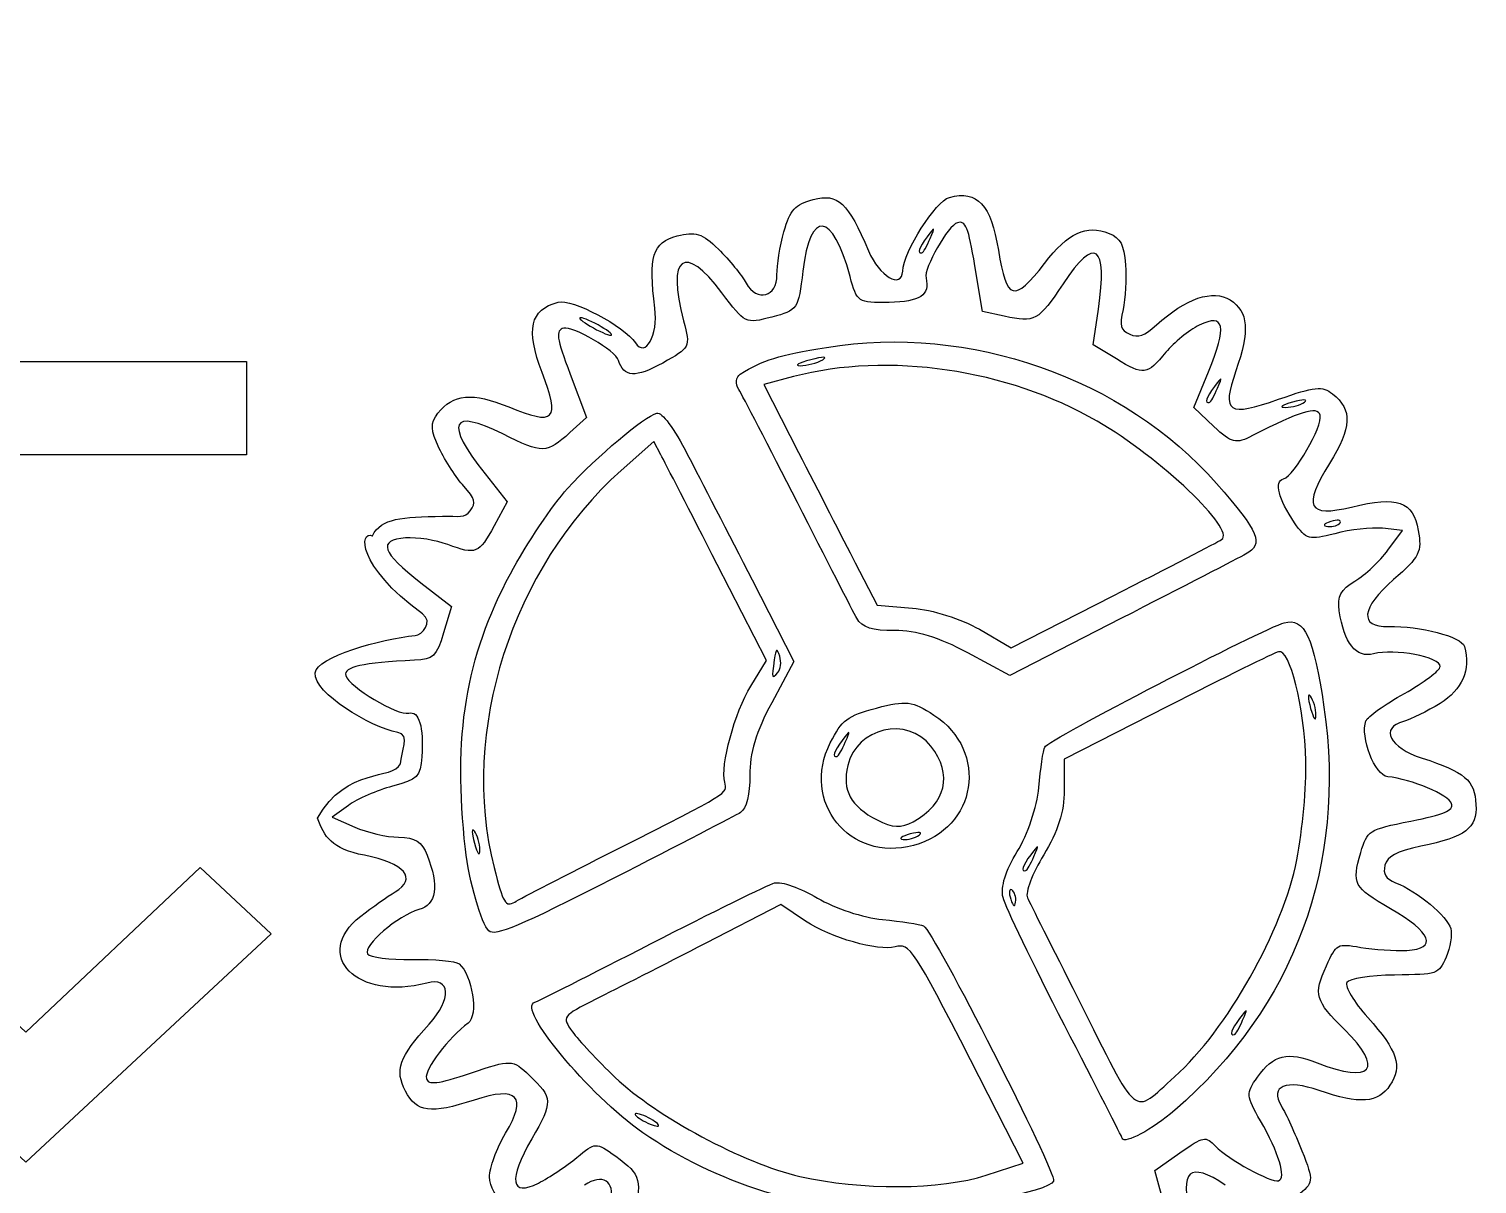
# Model space of a CAD drawing. Extents: x 1 to 102, y 50 to 80.
# Drawn here: x 41.99 to 63.39, y 62.86 to 79.92 of the extents above; entities that cross this region are included whole.
import ezdxf

# ---------------------------------------------------------------- set-up
doc = ezdxf.new("R2010")
doc.units = 0
doc.layers.get('0').update_dxf_attribs({"linetype": 'CONTINUOUS'})

msp = doc.modelspace()

# ---------------------------------------------------------------- linework, layer by layer
at = {"color": 7}
for points in [[(45.573218, 66.555858), (41.947254, 63.183381), (38.50865, 66.39054), (38.50865, 73.631447), (33.273595, 73.631447), (33.273595, 75.009092), (38.50865, 75.009092), (38.50865, 79.924533), (39.974465, 79.924533), (39.974465, 75.009092), (45.209519, 75.009092), (45.209519, 73.631447), (39.974465, 73.631447), (39.974465, 66.95262), (41.947254, 65.101064), (44.526206, 67.536742), (45.573218, 66.555858)], [(55.189795, 76.617291), (55.189795, 76.617281)], [(56.406423, 75.680378), (56.082398, 75.751292), (55.970983, 76.426349)], [(58.062487, 75.048364), (57.719544, 75.25623), (57.796069, 75.78228)], [(50.381541, 75.481135), (50.381541, 75.481142)], [(53.722547, 75.03779), (53.722547, 75.037818)], [(49.991569, 74.82417), (50.232601, 74.183849), (49.987448, 73.960422)], [(52.504346, 74.823585), (52.504365, 74.823584)], [(53.292637, 74.787841), (52.852266, 74.671598), (53.365741, 73.667454)], [(59.502012, 74.052415), (59.205639, 74.331538), (59.423328, 74.860786)], [(59.435853, 74.405947), (59.435848, 74.405938)], [(60.843984, 74.412238), (60.843973, 74.412226)], [(51.332246, 73.630493), (51.225617, 73.830693), (50.74318, 73.399585)], [(48.73303, 73.353851), (49.062324, 72.936535), (48.869259, 72.585046)], [(61.36822, 72.629687), (61.368249, 72.629696)], [(62.074685, 72.223306), (62.288962, 72.515461), (61.995008, 72.546335)], [(47.068012, 72.435778), (47.068218, 72.43583)], [(52.660186, 70.215454), (52.891278, 70.591854), (52.165078, 72.011068)], [(54.203504, 72.036373), (54.527783, 71.409419), (55.047473, 71.368034)], [(54.203507, 72.036357), (54.203504, 72.036373)], [(47.784532, 71.742189), (48.237682, 71.392693), (48.120571, 71.002769)], [(52.679919, 71.783795), (53.298725, 70.579531), (52.969002, 69.968772)], [(56.038075, 71.054758), (56.508994, 70.782874), (58.006158, 71.544779)], [(58.130152, 71.213686), (56.487006, 70.370702), (55.866132, 70.70645)], [(53.058667, 70.413745), (53.058689, 70.413724)], [(58.817067, 69.914105), (57.29239, 69.135486), (57.292559, 68.676931)], [(61.011446, 69.781109), (61.011534, 69.781091)], [(53.835568, 69.377069), (53.835568, 69.377069)], [(53.935774, 69.177176), (53.935765, 69.177176)], [(46.714811, 68.452296), (46.475667, 68.278566), (46.807315, 68.132699)], [(54.527013, 68.2372), (54.527013, 68.237195)], [(55.14791, 68.013919), (55.147899, 68.013929)], [(48.444034, 67.807173), (48.444048, 67.807165)], [(48.656153, 67.789854), (48.656251, 67.789833)], [(56.598106, 67.769411), (56.598106, 67.769411)], [(56.722526, 67.488191), (56.722526, 67.488194)], [(49.171428, 67.024899), (49.171465, 67.024876)], [(53.469698, 66.742935), (53.104827, 66.986452), (51.993933, 66.415769)], [(56.573612, 67.02333), (56.573637, 67.023329)], [(47.65498, 66.177404), (47.655311, 66.177174)], [(49.469339, 65.544718), (49.469339, 65.544713)], [(57.48714, 65.612595), (57.487168, 65.612603)], [(59.806956, 65.067086), (59.806947, 65.067088)], [(56.140373, 62.988683), (56.686501, 63.165346), (55.905115, 64.693389)], [(50.65761, 64.433603), (50.657625, 64.433576)], [(51.137504, 63.758935), (51.137546, 63.758993)], [(58.787081, 62.480654), (58.632183, 63.058781), (59.00199, 63.318093)]]:
    msp.add_lwpolyline(points, dxfattribs=at)
for points in [[(53.582917, 77.404603), (53.945965, 77.501886), (54.100597, 77.358445), (54.399767, 76.646905)], [(55.596048, 77.436534), (56.008761, 77.547112), (56.209689, 77.329893), (56.318285, 76.655727)], [(53.15046, 76.92913), (53.240771, 77.253872), (53.311812, 77.331937), (53.582917, 77.404603)], [(54.126824, 76.268582), (53.866545, 77.227184), (53.53744, 77.26436), (53.429165, 76.347364)], [(54.905354, 76.346626), (54.923247, 76.644558), (55.390169, 77.381351), (55.596048, 77.436534)], [(55.713712, 77.062311), (55.577565, 77.025842), (55.214695, 76.387218), (55.249324, 76.245073)], [(55.970983, 76.426349), (55.876613, 76.998238), (55.837274, 77.09542), (55.713712, 77.062311)], [(56.999691, 76.460426), (57.352681, 76.918015), (57.616584, 77.040488), (57.954, 76.903223)], [(51.242496, 75.800917), (51.145815, 76.566717), (51.208011, 76.76825), (51.571059, 76.865528)], [(51.571059, 76.865528), (51.842193, 76.938184), (51.942732, 76.90606), (52.183315, 76.669986)], [(53.046353, 76.292307), (53.044096, 76.428845), (53.091029, 76.715422), (53.15046, 76.92913)], [(55.265788, 76.853548), (55.14121, 76.687592), (55.111771, 76.596456), (55.189795, 76.617291)], [(55.189795, 76.617281), (55.209494, 76.622601), (55.26407, 76.717075), (55.311091, 76.827381)], [(55.311091, 76.827381), (55.388657, 77.009118), (55.384392, 77.011577), (55.265788, 76.853548)], [(57.796069, 75.78228), (57.935535, 76.741), (57.75086, 76.874726), (57.274962, 76.159655)], [(57.954, 76.903223), (58.126077, 76.833195), (58.172618, 76.744425), (58.195763, 76.441929)], [(52.232331, 76.026679), (51.68007, 76.766679), (51.413619, 76.569918), (51.667537, 75.609617)], [(52.183315, 76.669986), (52.341639, 76.51463), (52.525493, 76.289877), (52.591888, 76.170541)], [(54.399767, 76.646905), (54.557758, 76.271155), (54.88905, 76.074454), (54.905354, 76.346626)], [(56.318285, 76.655727), (56.438653, 75.908413), (56.549406, 75.876669), (56.999691, 76.460426)], [(58.195763, 76.441929), (58.211539, 76.235905), (58.195924, 75.937124), (58.161101, 75.777971)], [(52.591888, 76.170541), (52.751414, 75.883804), (53.051575, 75.964248), (53.046353, 76.292307)], [(53.429165, 76.347364), (53.362202, 75.780242), (53.355867, 75.770869), (52.96997, 75.667449)], [(54.703718, 75.884876), (54.238855, 75.877863), (54.231611, 75.882703), (54.126824, 76.268582)], [(55.249324, 76.245073), (55.311243, 75.990928), (55.161098, 75.891797), (54.703718, 75.884876)], [(52.96997, 75.667449), (52.584051, 75.564037), (52.573877, 75.56899), (52.232331, 76.026679)], [(57.274962, 76.159655), (56.906978, 75.606766), (56.860381, 75.581039), (56.406423, 75.680378)], [(58.655289, 75.551769), (59.087597, 75.945759), (59.49129, 76.082526), (59.742668, 75.920178)], [(49.576615, 74.849309), (49.333568, 75.487449), (49.39897, 75.776038), (49.811675, 75.886622)], [(49.811675, 75.886622), (50.01757, 75.941785), (50.790348, 75.537175), (50.954788, 75.288082)], [(50.954788, 75.288082), (51.105065, 75.060475), (51.293626, 75.39647), (51.242496, 75.800917)], [(58.161101, 75.777971), (58.106953, 75.530703), (58.121367, 75.477777), (58.260042, 75.41403)], [(59.742668, 75.920178), (60.013994, 75.744912), (60.036216, 75.470988), (59.827747, 74.870987)], [(50.707177, 75.028009), (50.666122, 75.168444), (50.032536, 75.540065), (49.896387, 75.503565)], [(50.356172, 75.575837), (50.22675, 75.64218), (50.126581, 75.675161), (50.133572, 75.649154)], [(50.133572, 75.649154), (50.140571, 75.623051), (50.252159, 75.54755), (50.381541, 75.481135)], [(50.604141, 75.407817), (50.597113, 75.433847), (50.485554, 75.509422), (50.356172, 75.575837)], [(51.667537, 75.609617), (51.769786, 75.223012), (51.76588, 75.215201), (51.359788, 74.988872)], [(53.777814, 75.220477), (55.893614, 75.564811), (58.170572, 74.769547), (59.543177, 73.206833)], [(58.260042, 75.41403), (58.384671, 75.356683), (58.476292, 75.38863), (58.655289, 75.551769)], [(59.28603, 75.546623), (59.134019, 75.471469), (58.912407, 75.292201), (58.793552, 75.148261)], [(59.423328, 74.860786), (59.701405, 75.536965), (59.662235, 75.732639), (59.28603, 75.546623)], [(49.896387, 75.503565), (49.772827, 75.470466), (49.787361, 75.366643), (49.991569, 74.82417)], [(50.381541, 75.481142), (50.510962, 75.414798), (50.61114, 75.381814), (50.604141, 75.407817)], [(52.504365, 74.823584), (52.83677, 75.032233), (53.072439, 75.105679), (53.777814, 75.220477)], [(57.778983, 74.129121), (56.446567, 74.898393), (54.689093, 75.156439), (53.292637, 74.787841)], [(58.793552, 75.148261), (58.512479, 74.807818), (58.469014, 74.801896), (58.062487, 75.048364)], [(51.359788, 74.988872), (50.96022, 74.766174), (50.780611, 74.776948), (50.707177, 75.028009)], [(53.545232, 75.036689), (53.362962, 74.987838), (53.293614, 74.948386), (53.391136, 74.948988)], [(53.391136, 74.948988), (53.488638, 74.949581), (53.637787, 74.989536), (53.722547, 75.03779)], [(53.722547, 75.037818), (53.807278, 75.086064), (53.727542, 75.085589), (53.545232, 75.036689)], [(49.084151, 74.339469), (49.765977, 74.059061), (49.846024, 74.141923), (49.576615, 74.849309)], [(52.482756, 74.598476), (52.431625, 74.68273), (52.441306, 74.784016), (52.504346, 74.823585)], [(59.55715, 74.616044), (59.634707, 74.797776), (59.630451, 74.800233), (59.511847, 74.642212)], [(59.827747, 74.870987), (59.613506, 74.254412), (59.714277, 74.187585), (60.458765, 74.452497)], [(48.036291, 74.245771), (48.25985, 74.533354), (48.549659, 74.559255), (49.084151, 74.339469)], [(53.348608, 72.927094), (52.923525, 73.762102), (52.533894, 74.514219), (52.482756, 74.598476)], [(59.511847, 74.642212), (59.387266, 74.476249), (59.35783, 74.385119), (59.435853, 74.405947)], [(59.435848, 74.405938), (59.455547, 74.411258), (59.510131, 74.505742), (59.55715, 74.616044)], [(60.458765, 74.452497), (60.992707, 74.642518), (61.107049, 74.654229), (61.256206, 74.5342)], [(61.256206, 74.5342), (61.554278, 74.294345), (61.5428, 74.035861), (61.210523, 73.50491)], [(48.995632, 73.941219), (48.22597, 74.322567), (48.132887, 74.114393), (48.73303, 73.353851)], [(51.272756, 74.248382), (51.345437, 74.267827), (51.525813, 74.024091), (51.727179, 73.634364)], [(61.071359, 74.218029), (61.034408, 74.355929), (60.781074, 74.279084), (60.075645, 73.915993)], [(60.664765, 74.411012), (60.509051, 74.3672), (60.462276, 74.33194), (60.560864, 74.332617)], [(60.560864, 74.332617), (60.659439, 74.333323), (60.786831, 74.369102), (60.843984, 74.412238)], [(60.843973, 74.412226), (60.901185, 74.455345), (60.820492, 74.454732), (60.664765, 74.411012)], [(48.057542, 73.725396), (47.926329, 73.99894), (47.922245, 74.099098), (48.036291, 74.245771)], [(49.951152, 73.132509), (50.388235, 73.611286), (51.082366, 74.197373), (51.272756, 74.248382)], [(59.616554, 72.379938), (59.834399, 72.520862), (58.708885, 73.592242), (57.778983, 74.129121)], [(60.075645, 73.915993), (59.826948, 73.787982), (59.767879, 73.80202), (59.502012, 74.052415)], [(60.531903, 73.278821), (60.693856, 73.322207), (61.115202, 74.055278), (61.071359, 74.218029)], [(49.987448, 73.960422), (49.643973, 73.647405), (49.590748, 73.646375), (48.995632, 73.941219)], [(48.419543, 73.167725), (48.309815, 73.288138), (48.146911, 73.539081), (48.057542, 73.725396)], [(52.165078, 72.011068), (51.765663, 72.791641), (51.390889, 73.520382), (51.332246, 73.630493)], [(51.727179, 73.634364), (51.910849, 73.278898), (52.339579, 72.446143), (52.679919, 71.783795)], [(53.365741, 73.667454), (53.648153, 73.115178), (54.025151, 72.38118), (54.203507, 72.036357)], [(50.74318, 73.399585), (49.127018, 71.955346), (48.357389, 69.54908), (48.866829, 67.533065)], [(61.210523, 73.50491), (60.810696, 72.866078), (60.892902, 72.703763), (61.536741, 72.860658)], [(59.543177, 73.206833), (60.174827, 72.487698), (60.246695, 72.313331), (59.972674, 72.164773)], [(60.695834, 72.627477), (60.455423, 72.980988), (60.390038, 73.240801), (60.531903, 73.278821)], [(48.515834, 72.803061), (48.604035, 72.927611), (48.590056, 72.980622), (48.419543, 73.167725)], [(49.108591, 71.873179), (49.352175, 72.325063), (49.731371, 72.891731), (49.951152, 73.132509)], [(61.536741, 72.860658), (62.219995, 73.027153), (62.445115, 72.94836), (62.522966, 72.515506)], [(48.104671, 72.724755), (48.346761, 72.730879), (48.436533, 72.691133), (48.515834, 72.803061)], [(54.226655, 71.218652), (54.168802, 71.323267), (53.773682, 72.092091), (53.348608, 72.927094)], [(47.068218, 72.43583), (47.205183, 72.703049), (47.497289, 72.709294), (48.104671, 72.724755)], [(48.869259, 72.585046), (48.640407, 72.168348), (48.599838, 72.151765), (48.186185, 72.306039)], [(61.290352, 72.467174), (60.914861, 72.36656), (60.86394, 72.380288), (60.695834, 72.627477)], [(61.230645, 72.646124), (61.121595, 72.611986), (61.105167, 72.583561), (61.188744, 72.573581)], [(61.188744, 72.573581), (61.264365, 72.564521), (61.345188, 72.589777), (61.36822, 72.629687)], [(61.368249, 72.629696), (61.391278, 72.669565), (61.32937, 72.67699), (61.230645, 72.646124)], [(61.995008, 72.546335), (61.833303, 72.563282), (61.516235, 72.5277), (61.290352, 72.467174)], [(47.80891, 71.28428), (46.822295, 72.002281), (46.884421, 72.521669), (47.068012, 72.435778)], [(47.560512, 72.404788), (47.1417, 72.377777), (47.205615, 72.188731), (47.784532, 71.742189)], [(48.186185, 72.306039), (48.011292, 72.37127), (47.729738, 72.415706), (47.560512, 72.404788)], [(58.006158, 71.544779), (58.829603, 71.963831), (59.554285, 72.339647), (59.616554, 72.379938)], [(62.522966, 72.515506), (62.580413, 72.19621), (62.545572, 72.126821), (62.159329, 71.790387)], [(59.972674, 72.164773), (59.863036, 72.105313), (59.033878, 71.677329), (58.130152, 71.213686)], [(61.587775, 71.767942), (61.737717, 71.857716), (61.956829, 72.062626), (62.074685, 72.223306)], [(48.444048, 67.807165), (48.25523, 69.475062), (48.446306, 70.644995), (49.108591, 71.873179)], [(61.356136, 71.32756), (61.324422, 71.542245), (61.376625, 71.641496), (61.587775, 71.767942)], [(62.159329, 71.790387), (61.674335, 71.368017), (61.644347, 71.083326), (62.086044, 71.094773)], [(47.702041, 70.962136), (47.801245, 70.971043), (47.975404, 71.163116), (47.80891, 71.28428)], [(55.047473, 71.368034), (55.34034, 71.344694), (55.772699, 71.207973), (56.038075, 71.054758)], [(61.86262, 70.692245), (61.605533, 70.623355), (61.427157, 70.847106), (61.356136, 71.32756)], [(54.788545, 71.035301), (54.458184, 71.0303), (54.302739, 71.081024), (54.226655, 71.218652)], [(55.866132, 70.70645), (55.437885, 70.938061), (55.10357, 71.040063), (54.788545, 71.035301)], [(57.003775, 69.314854), (57.052698, 69.418458), (60.232042, 71.067229), (60.544126, 71.150852)], [(60.544126, 71.150852), (60.842745, 71.230867), (60.979118, 70.940203), (61.129641, 69.90293)], [(62.086044, 71.094773), (62.54715, 71.106736), (63.166436, 70.94496), (63.204578, 70.802581)], [(46.224616, 70.408722), (46.241295, 70.643031), (47.19559, 70.916757), (47.702041, 70.962136)], [(48.120571, 71.002769), (48.015508, 70.652996), (47.97136, 70.611318), (47.692, 70.597806)], [(53.088136, 70.655951), (53.047708, 70.78502), (53.032911, 70.77524), (53.00792, 70.603118)], [(53.058689, 70.413724), (53.102166, 70.459835), (53.115402, 70.56886), (53.088136, 70.655951)], [(60.460357, 70.723479), (60.395135, 70.706577), (59.655639, 70.342344), (58.817067, 69.914105)], [(60.862868, 69.105023), (60.837637, 69.91898), (60.626811, 70.766634), (60.460357, 70.723479)], [(62.847559, 70.505141), (62.854586, 70.643506), (62.167702, 70.773991), (61.86262, 70.692245)], [(63.204578, 70.802581), (63.298846, 70.450766), (63.176554, 70.164162), (62.844894, 69.959484)], [(47.443238, 69.531601), (47.034526, 69.608561), (46.203294, 70.109141), (46.224616, 70.408722)], [(47.692, 70.597806), (46.921406, 70.560595), (46.642031, 70.498259), (46.676098, 70.371125)], [(53.00792, 70.603118), (52.966928, 70.320568), (52.967808, 70.317275), (53.058667, 70.413745)], [(62.318285, 70.106101), (62.606352, 70.265825), (62.84453, 70.445388), (62.847559, 70.505141)], [(46.676098, 70.371125), (46.720215, 70.206489), (47.446218, 69.772761), (47.606037, 69.815608)], [(52.274905, 68.793775), (52.208811, 69.04044), (52.42223, 69.827934), (52.660186, 70.215454)], [(54.517984, 69.891358), (54.950606, 70.007271), (55.048353, 69.995269), (55.366118, 69.787181)], [(60.931913, 70.064216), (60.888795, 70.121419), (60.889334, 70.040766), (60.933042, 69.88502)], [(61.011534, 69.781091), (61.010969, 69.879671), (60.975042, 70.007064), (60.931913, 70.064216)], [(61.750883, 69.700356), (61.774872, 69.763789), (62.030223, 69.946387), (62.318285, 70.106101)], [(47.606037, 69.815608), (47.756803, 69.856011), (47.83146, 69.607458), (47.799357, 69.172145)], [(52.969002, 69.968772), (52.741613, 69.547516), (52.641466, 69.214668), (52.646281, 68.896078)], [(53.835568, 69.377069), (54.006688, 69.716181), (54.085386, 69.775426), (54.517984, 69.891358)], [(55.321812, 69.327661), (54.974089, 69.77587), (54.226751, 69.601191), (54.093773, 69.040623)], [(55.366118, 69.787181), (56.183087, 69.252206), (56.003368, 68.111909), (55.062349, 67.859758)], [(61.129641, 69.90293), (61.467989, 67.571333), (60.695448, 65.483209), (58.926944, 63.949171)], [(60.933042, 69.88502), (60.976854, 69.7293), (61.012115, 69.682533), (61.011446, 69.781109)], [(62.844894, 69.959484), (62.655131, 69.842382), (62.412064, 69.72304), (62.304741, 69.694284)], [(54.057073, 69.387282), (54.134628, 69.569012), (54.130372, 69.57147), (54.011768, 69.413441)], [(62.071685, 68.876047), (61.882361, 68.894967), (61.661195, 69.463326), (61.750883, 69.700356)], [(62.304741, 69.694284), (61.950239, 69.599294), (62.099602, 69.303667), (62.579264, 69.150883)], [(47.484826, 69.06647), (47.492164, 69.241964), (47.635298, 69.495432), (47.443238, 69.531601)], [(55.062349, 67.859758), (54.121329, 67.607619), (53.395561, 68.505272), (53.835568, 69.377069)], [(54.011768, 69.413441), (53.887187, 69.247476), (53.857748, 69.156347), (53.935774, 69.177176)], [(53.935765, 69.177176), (53.955465, 69.182496), (54.010052, 69.276979), (54.057073, 69.387282)], [(55.0589, 68.21002), (55.549363, 68.481995), (55.649077, 68.90584), (55.321812, 69.327661)], [(47.799357, 69.172145), (47.777372, 68.874019), (47.74013, 68.836672), (47.364633, 68.736052)], [(56.915645, 68.717135), (56.941299, 68.997544), (56.980949, 69.266514), (57.003775, 69.314854)], [(62.579264, 69.150883), (63.210014, 68.949963), (63.359298, 68.821861), (63.375458, 68.467634)], [(46.257535, 68.265263), (46.689261, 69.030608), (47.370896, 68.822097), (47.484826, 69.06647)], [(54.093773, 69.040623), (54.007027, 68.674961), (54.13408, 68.439331), (54.527013, 68.2372)], [(60.727452, 67.647917), (60.813095, 68.089502), (60.874027, 68.7452), (60.862868, 69.105023)], [(47.364633, 68.736052), (47.138765, 68.675529), (46.846338, 68.547845), (46.714811, 68.452296)], [(50.664991, 67.7951), (52.355282, 68.649784), (52.319445, 68.627554), (52.274905, 68.793775)], [(52.646281, 68.896078), (52.650288, 68.62724), (52.59339, 68.39809), (52.510004, 68.347882)], [(56.598106, 67.769411), (56.75098, 68.016469), (56.889359, 68.42946), (56.915645, 68.717135)], [(63.01508, 68.477419), (62.98007, 68.605476), (62.422958, 68.840876), (62.071685, 68.876047)], [(57.292559, 68.676931), (57.292708, 68.363067), (57.196843, 68.06157), (56.988744, 67.721367)], [(62.41163, 68.219906), (62.907537, 68.319507), (63.042495, 68.377099), (63.01508, 68.477419)], [(46.95054, 67.715269), (46.460788, 67.810911), (46.361356, 67.987483), (46.257535, 68.265263)], [(52.510004, 68.347882), (52.431247, 68.300457), (51.587852, 67.863693), (50.635871, 67.377336)], [(63.375458, 68.467634), (63.391629, 68.112978), (63.229069, 67.988892), (62.563448, 67.847872)], [(46.807315, 68.132699), (46.989706, 68.052434), (47.281939, 67.984559), (47.456674, 67.981785)], [(48.576631, 68.072965), (48.533502, 68.13016), (48.534058, 68.049516), (48.57776, 67.893758)], [(48.656251, 67.789833), (48.655687, 67.888414), (48.619763, 68.015808), (48.576631, 68.072965)], [(54.527013, 68.237195), (54.750939, 68.121967), (54.887574, 68.115032), (55.0589, 68.21002)], [(55.147899, 68.013929), (55.205994, 68.057645), (55.147052, 68.064836), (55.016744, 68.029977)], [(61.673952, 67.754981), (61.770977, 68.085197), (61.785015, 68.094069), (62.41163, 68.219906)], [(47.456674, 67.981785), (47.702778, 67.977933), (47.79763, 67.918046), (47.877499, 67.716296)], [(48.57776, 67.893758), (48.621572, 67.738044), (48.656824, 67.691277), (48.656153, 67.789854)], [(55.016744, 68.029977), (54.886544, 67.995094), (54.83904, 67.959328), (54.91119, 67.950493)], [(54.91119, 67.950493), (54.983355, 67.941685), (55.089843, 67.970252), (55.14791, 68.013919)], [(56.843831, 67.6983), (56.921389, 67.880032), (56.917133, 67.882489), (56.79852, 67.724456)], [(62.563448, 67.847872), (62.193162, 67.769428), (62.06453, 67.701627), (62.030362, 67.566895)], [(47.405792, 67.174725), (47.738888, 67.37119), (47.547245, 67.598737), (46.95054, 67.715269)], [(47.877499, 67.716296), (48.056233, 67.264697), (48.013654, 66.981741), (47.756538, 66.912851)], [(48.79119, 66.597821), (48.678603, 66.701451), (48.497975, 67.330705), (48.444034, 67.807173)], [(49.171465, 67.024876), (49.255519, 67.075669), (49.927626, 67.422251), (50.664991, 67.7951)], [(56.388062, 67.091368), (56.349319, 67.244055), (56.425835, 67.490988), (56.598106, 67.769411)], [(56.79852, 67.724456), (56.673942, 67.558499), (56.6445, 67.467362), (56.722526, 67.488191)], [(56.988744, 67.721367), (56.821519, 67.448013), (56.713196, 67.163493), (56.748051, 67.089094)], [(56.722526, 67.488194), (56.742226, 67.493517), (56.796802, 67.587998), (56.843831, 67.6983)], [(58.92242, 64.442186), (59.697109, 65.135044), (60.525398, 66.606085), (60.727452, 67.647917)], [(62.112023, 66.926446), (61.564715, 67.242432), (61.538104, 67.292701), (61.673952, 67.754981)], [(48.866829, 67.533065), (49.000475, 67.004072), (49.036763, 66.943577), (49.171428, 67.024899)], [(62.030362, 67.566895), (61.99818, 67.440018), (62.043259, 67.366744), (62.18824, 67.310168)], [(50.635871, 67.377336), (49.234251, 66.661255), (48.883356, 66.512978), (48.79119, 66.597821)], [(51.188041, 66.411189), (52.092854, 66.876904), (52.91387, 67.279572), (53.012507, 67.305996)], [(53.012507, 67.305996), (53.111174, 67.332429), (53.39597, 67.232107), (53.645429, 67.08305)], [(56.517532, 67.202813), (56.47767, 67.225828), (56.470228, 67.163934), (56.501078, 67.065206)], [(56.573637, 67.023329), (56.582697, 67.098991), (56.557438, 67.179778), (56.517532, 67.202813)], [(62.18824, 67.310168), (62.50776, 67.185541), (62.954092, 66.813642), (63.002925, 66.631338)], [(46.895828, 66.813887), (47.067854, 66.948381), (47.29734, 67.110765), (47.405792, 67.174725)], [(53.645429, 67.08305), (53.895058, 66.934273), (54.327431, 66.791158), (54.606613, 66.765638)], [(57.295703, 65.206093), (56.829985, 66.110907), (56.421545, 66.959278), (56.388062, 67.091368)], [(56.501078, 67.065206), (56.535159, 66.956078), (56.563601, 66.939652), (56.573612, 67.02333)], [(56.748051, 67.089094), (56.782916, 67.014698), (57.115476, 66.350271), (57.48714, 65.612595)], [(47.87265, 65.827303), (46.849061, 65.553033), (46.165812, 66.243111), (46.895828, 66.813887)], [(47.756538, 66.912851), (47.451456, 66.831101), (46.921852, 66.374664), (46.997112, 66.258346)], [(54.606613, 66.765638), (54.885802, 66.740131), (55.15912, 66.697481), (55.213978, 66.670889)], [(62.353261, 66.310182), (62.81492, 66.335181), (62.72112, 66.57478), (62.112023, 66.926446)], [(54.793845, 66.36249), (54.539758, 66.294413), (53.84097, 66.495183), (53.469698, 66.742935)], [(55.213978, 66.670889), (55.357008, 66.60153), (57.174613, 63.035505), (57.134684, 62.90257)], [(63.002925, 66.631338), (63.027393, 66.539939), (62.996151, 66.350081), (62.933535, 66.209361)], [(49.469339, 65.544713), (49.509863, 65.555536), (50.283223, 65.945465), (51.188041, 66.411189)], [(51.993933, 66.415769), (51.382944, 66.101893), (50.65349, 65.729943), (50.372924, 65.589204)], [(55.905115, 64.693389), (55.067378, 66.331633), (55.008529, 66.420014), (54.793845, 66.36249)], [(61.166056, 66.081355), (61.31446, 66.410462), (61.323957, 66.415627), (61.672727, 66.35468)], [(61.672727, 66.35468), (61.868222, 66.320555), (62.17445, 66.3005), (62.353261, 66.310182)], [(46.997112, 66.258346), (47.029641, 66.208109), (47.325653, 66.171696), (47.65498, 66.177404)], [(47.655311, 66.177174), (47.984644, 66.182897), (48.297064, 66.152434), (48.349577, 66.109492)], [(62.933535, 66.209361), (62.820556, 65.955633), (62.814256, 65.953438), (62.174267, 65.946387)], [(47.906607, 65.219443), (48.245621, 65.591609), (48.227138, 65.922299), (47.87265, 65.827303)], [(48.349577, 66.109492), (48.54575, 65.949039), (48.638378, 65.346278), (48.483901, 65.235217)], [(61.434153, 65.13933), (60.997533, 65.570317), (60.973578, 65.65447), (61.166056, 66.081355)], [(62.174267, 65.946387), (61.811919, 65.94245), (61.502665, 65.893779), (61.469044, 65.835586)], [(61.469044, 65.835586), (61.435432, 65.777369), (61.570873, 65.550205), (61.777903, 65.317589)], [(51.065241, 63.616707), (50.267413, 64.169579), (49.190927, 65.470118), (49.469339, 65.544718)], [(50.372924, 65.589204), (49.870639, 65.337254), (49.8653, 65.329863), (50.025337, 65.108082)], [(57.487168, 65.612603), (58.417449, 63.766158), (58.28621, 63.873177), (58.92242, 64.442186)], [(59.882947, 65.30335), (59.758366, 65.137386), (59.72893, 65.046257), (59.806956, 65.067086)], [(59.806947, 65.067088), (59.826646, 65.072408), (59.881222, 65.166883), (59.928252, 65.277194)], [(59.928252, 65.277194), (60.005807, 65.458924), (60.001554, 65.461382), (59.882947, 65.30335)], [(61.777903, 65.317589), (62.220977, 64.819747), (62.291228, 64.604742), (62.105009, 64.316394)], [(47.5587, 64.229633), (47.395587, 64.544485), (47.460806, 64.730062), (47.906607, 65.219443)], [(48.483901, 65.235217), (48.197273, 65.029125), (47.832504, 64.546704), (47.866215, 64.418297)], [(50.025337, 65.108082), (50.114764, 64.984218), (50.399264, 64.680672), (50.65761, 64.433603)], [(58.14949, 63.534731), (58.145595, 63.549158), (57.761418, 64.301281), (57.295703, 65.206093)], [(61.029263, 64.648453), (61.838902, 64.330172), (62.025141, 64.55596), (61.434153, 65.13933)], [(48.517573, 64.497007), (49.123143, 64.701313), (49.139746, 64.700663), (49.388889, 64.463208)], [(60.146283, 64.437688), (60.381859, 64.771233), (60.590314, 64.821009), (61.029263, 64.648453)], [(47.866215, 64.418297), (47.892688, 64.317752), (48.038317, 64.335318), (48.517573, 64.497007)], [(49.388889, 64.463208), (49.737648, 64.13081), (49.739762, 64.073944), (49.423769, 63.52664)], [(50.657625, 64.433576), (51.263087, 63.854517), (52.5542, 63.161824), (53.383603, 62.971047)], [(60.192361, 63.792291), (59.979137, 64.161991), (59.976614, 64.197413), (60.146283, 64.437688)], [(61.060861, 64.239143), (60.570285, 64.409606), (60.320507, 64.306712), (60.501076, 64.008539)], [(48.571802, 64.098907), (47.924853, 63.888228), (47.722014, 63.9144), (47.5587, 64.229633)], [(49.037392, 63.6075), (49.362507, 64.156107), (49.217445, 64.309167), (48.571802, 64.098907)], [(62.105009, 64.316394), (61.935038, 64.053274), (61.655356, 64.032565), (61.060861, 64.239143)], [(60.501076, 64.008539), (60.566153, 63.901061), (60.70234, 63.603448), (60.803691, 63.347159)], [(51.112138, 63.853628), (51.016628, 63.897505), (50.944221, 63.912128), (50.951212, 63.886131)], [(50.951212, 63.886131), (50.958239, 63.860099), (51.042034, 63.802882), (51.137504, 63.758935)], [(51.298464, 63.726506), (51.291436, 63.752539), (51.207642, 63.809756), (51.112138, 63.853628)], [(58.926944, 63.949171), (58.59846, 63.664231), (58.17524, 63.438631), (58.14949, 63.534731)], [(60.459414, 62.907704), (60.577357, 62.939298), (60.459978, 63.32844), (60.192361, 63.792291)], [(48.799956, 62.963295), (48.79798, 63.093681), (48.904731, 63.383575), (49.037392, 63.6075)], [(54.788672, 62.453109), (53.501922, 62.442492), (52.149948, 62.864995), (51.065241, 63.616707)], [(51.137546, 63.758993), (51.233045, 63.715124), (51.30546, 63.700493), (51.298464, 63.726506)], [(59.00199, 63.318093), (59.355807, 63.5662), (59.378486, 63.570494), (59.526373, 63.417354)], [(49.423769, 63.52664), (49.072103, 62.917537), (49.11068, 62.663134), (49.522987, 62.87232)], [(50.090098, 63.251124), (50.361652, 63.478264), (50.372478, 63.478573), (50.665549, 63.267744)], [(59.526373, 63.417354), (59.717505, 63.219412), (60.344555, 62.876933), (60.459414, 62.907704)], [(60.803691, 63.347159), (60.982527, 62.894951), (60.980427, 62.875386), (60.732794, 62.685366)], [(49.522987, 62.87232), (49.682685, 62.953342), (49.937887, 63.123804), (50.090098, 63.251124)], [(50.665549, 63.267744), (51.045677, 62.994289), (51.06701, 62.909433), (50.90438, 62.317877)], [(59.672251, 62.843567), (59.140587, 63.198367), (58.986767, 63.06092), (59.166173, 62.391342)], [(49.369802, 62.40948), (49.20245, 62.287927), (48.80452, 62.674597), (48.799956, 62.963295)], [(50.588418, 62.605035), (50.658485, 62.904835), (50.473339, 63.018306), (50.200831, 62.842489)], [(53.383603, 62.971047), (54.286751, 62.763314), (55.467016, 62.770867), (56.140373, 62.988683)], [(57.134684, 62.90257), (57.088162, 62.747673), (55.584914, 62.459679), (54.788672, 62.453109)]]:
    msp.add_open_spline(points, degree=3, dxfattribs=at)

doc.saveas('drawing.dxf')
